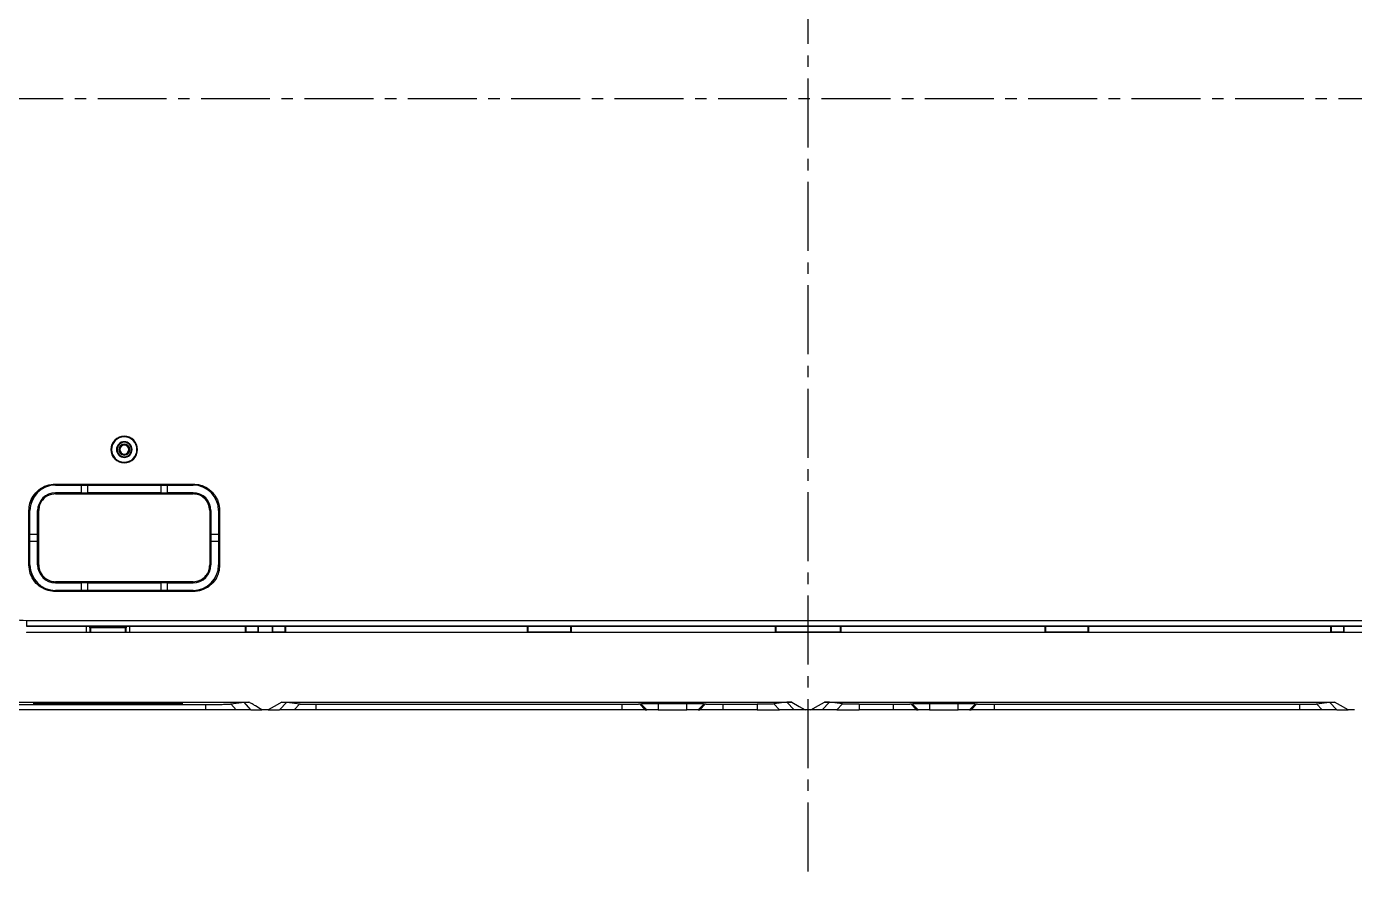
# Model space of a CAD drawing. Header units: millimetres. Extents: x 9226 to 36041, y 16031 to 21779.
# Drawn here: x 11124.6 to 11491.5, y 16870 to 17103.4 of the extents above; entities that cross this region are included whole.
import ezdxf

# ---------------------------------------------------------------- set-up
doc = ezdxf.new("R2010")
doc.units = ezdxf.units.MM
doc.linetypes.add('CENTER2', pattern=[28.575, 19.05, -3.175, 3.175, -3.175])

# ---------------------------------------------------------------- blocks, each defined once
blk = doc.blocks.new('*U167')
at = {"color": 0, "linetype": 'CENTER2', "transparency": 16777216}
blk.add_line((0, -180.66), (0, 224.45), dxfattribs=at)
blk = doc.blocks.new('*U168')
at = {"color": 0, "linetype": 'CENTER2', "transparency": 16777216}
blk.add_line((243.77, 0), (-429.61, 0), dxfattribs=at)

msp = doc.modelspace()

# ---------------------------------------------------------------- linework, layer by layer
at = {"color": 7, "linetype": 'Continuous', "lineweight": -3}
for p, q in [((11151.553, 16990.051), (11151.553, 16990.234)), ((11151.553, 16988.551), (11151.553, 16988.723)), ((11151.553, 16987.801), (11151.553, 16988.076)), ((11151.553, 16985.301), (11151.553, 16985.026)), ((11151.553, 16984.551), (11151.553, 16984.378)), ((11151.553, 16983.051), (11151.553, 16982.867)), ((11132.553, 16977.039), (11170.553, 16977.039)), ((11132.553, 16977.039), (11132.553, 16976.739)), ((11132.553, 16976.739), (11170.553, 16976.739)), ((11132.553, 16976.739), (11132.553, 16976.728)), ((11170.553, 16977.039), (11170.553, 16976.739)), ((11170.553, 16976.728), (11170.553, 16976.739)), ((11132.553, 16976.728), (11139.641, 16976.728)), ((11132.553, 16974.612), (11132.553, 16974.623)), ((11139.641, 16974.623), (11132.553, 16974.623)), ((11132.553, 16974.312), (11132.553, 16974.612)), ((11132.553, 16974.612), (11170.553, 16974.612)), ((11132.553, 16974.312), (11170.553, 16974.312)), ((11139.641, 16976.728), (11141.466, 16976.728)), ((11139.641, 16976.728), (11139.641, 16974.623)), ((11139.641, 16974.623), (11141.466, 16974.623)), ((11141.466, 16976.728), (11161.641, 16976.728)), ((11141.466, 16974.623), (11141.466, 16976.728)), ((11161.641, 16974.623), (11141.466, 16974.623)), ((11161.641, 16976.728), (11163.466, 16976.728)), ((11161.641, 16976.728), (11161.641, 16974.623)), ((11161.641, 16974.623), (11163.466, 16974.623)), ((11163.466, 16976.728), (11170.553, 16976.728)), ((11163.466, 16974.623), (11163.466, 16976.728)), ((11170.553, 16974.623), (11163.466, 16974.623)), ((11170.553, 16974.623), (11170.553, 16974.612)), ((11170.553, 16974.612), (11170.553, 16974.312)), ((11125.19, 16954.676), (11125.19, 16969.676)), ((11125.19, 16969.676), (11125.489, 16969.676)), ((11125.489, 16954.676), (11125.489, 16969.676)), ((11125.501, 16969.676), (11125.489, 16969.676)), ((11125.501, 16963.088), (11125.501, 16969.676)), ((11127.606, 16969.676), (11127.606, 16963.088)), ((11127.606, 16969.676), (11127.617, 16969.676)), ((11127.617, 16969.676), (11127.916, 16969.676)), ((11127.617, 16954.676), (11127.617, 16969.676)), ((11127.916, 16954.676), (11127.916, 16969.676)), ((11175.19, 16969.676), (11175.489, 16969.676)), ((11175.19, 16969.676), (11175.19, 16954.676)), ((11175.489, 16969.676), (11175.489, 16954.676)), ((11175.489, 16969.676), (11175.501, 16969.676)), ((11175.501, 16963.088), (11175.501, 16969.676)), ((11177.617, 16969.676), (11177.606, 16969.676)), ((11177.606, 16969.676), (11177.606, 16963.088)), ((11177.916, 16969.676), (11177.617, 16969.676)), ((11177.617, 16969.676), (11177.617, 16954.676)), ((11177.916, 16969.676), (11177.916, 16954.676)), ((11125.501, 16961.263), (11125.501, 16963.088)), ((11127.606, 16963.088), (11125.501, 16963.088)), ((11127.606, 16961.263), (11127.606, 16963.088)), ((11175.501, 16963.088), (11175.501, 16961.263)), ((11177.606, 16963.088), (11175.501, 16963.088)), ((11177.606, 16963.088), (11177.606, 16961.263)), ((11125.501, 16954.676), (11125.501, 16961.263)), ((11125.501, 16961.263), (11127.606, 16961.263)), ((11127.606, 16961.263), (11127.606, 16954.676)), ((11175.501, 16954.676), (11175.501, 16961.263)), ((11175.501, 16961.263), (11177.606, 16961.263)), ((11177.606, 16961.263), (11177.606, 16954.676)), ((11125.19, 16954.676), (11125.489, 16954.676)), ((11125.489, 16954.676), (11125.501, 16954.676)), ((11127.617, 16954.676), (11127.606, 16954.676)), ((11127.916, 16954.676), (11127.617, 16954.676)), ((11175.489, 16954.676), (11175.19, 16954.676)), ((11175.501, 16954.676), (11175.489, 16954.676)), ((11177.606, 16954.676), (11177.617, 16954.676)), ((11177.617, 16954.676), (11177.916, 16954.676)), ((11170.553, 16950.039), (11132.553, 16950.039)), ((11132.553, 16949.739), (11132.553, 16950.039)), ((11170.553, 16949.739), (11132.553, 16949.739)), ((11132.553, 16949.728), (11132.553, 16949.739)), ((11132.553, 16949.728), (11139.641, 16949.728)), ((11132.553, 16947.623), (11132.553, 16947.612)), ((11139.641, 16947.623), (11132.553, 16947.623)), ((11170.553, 16947.612), (11132.553, 16947.612)), ((11132.553, 16947.312), (11132.553, 16947.612)), ((11141.466, 16949.728), (11139.641, 16949.728)), ((11139.641, 16949.728), (11139.641, 16947.623)), ((11141.466, 16947.623), (11139.641, 16947.623)), ((11141.466, 16949.728), (11161.641, 16949.728)), ((11141.466, 16947.623), (11141.466, 16949.728)), ((11161.641, 16947.623), (11141.466, 16947.623)), ((11163.466, 16949.728), (11161.641, 16949.728)), ((11161.641, 16949.728), (11161.641, 16947.623)), ((11163.466, 16947.623), (11161.641, 16947.623)), ((11163.466, 16949.728), (11170.553, 16949.728)), ((11163.466, 16947.623), (11163.466, 16949.728)), ((11170.553, 16947.623), (11163.466, 16947.623)), ((11170.553, 16950.039), (11170.553, 16949.739)), ((11170.553, 16949.739), (11170.553, 16949.728)), ((11170.553, 16947.612), (11170.553, 16947.623)), ((11170.553, 16947.312), (11170.553, 16947.612)), ((11170.553, 16947.312), (11132.553, 16947.312)), ((11124.551, 16939.341), (11124.551, 16937.842)), ((11124.551, 16939.341), (11556.556, 16939.341)), ((11124.551, 16937.842), (11556.556, 16937.842)), ((11124.551, 16937.842), (11124.551, 16937.767)), ((11124.551, 16937.767), (11142.053, 16937.767)), ((11141.1, 16936.126), (11141.1, 16937.767)), ((11142.06, 16937.774), (11142.053, 16937.767)), ((11142.053, 16937.767), (11142.053, 16936.108)), ((11142.255, 16937.287), (11142.055, 16937.287)), ((11151.852, 16937.287), (11142.255, 16937.287)), ((11142.272, 16937.786), (11151.834, 16937.786)), ((11152.052, 16937.287), (11151.852, 16937.287)), ((11152.053, 16937.767), (11152.047, 16937.774)), ((11152.053, 16937.767), (11529.053, 16937.767)), ((11152.053, 16936.108), (11152.053, 16937.767)), ((11153.006, 16937.767), (11153.006, 16936.126)), ((11185.036, 16936.126), (11185.036, 16937.767)), ((11185.123, 16937.767), (11185.123, 16936.213)), ((11188.483, 16937.767), (11188.483, 16936.213)), ((11188.571, 16937.767), (11188.571, 16936.126)), ((11192.536, 16936.126), (11192.536, 16937.767)), ((11192.623, 16936.213), (11192.623, 16937.767)), ((11195.983, 16936.213), (11195.983, 16937.767)), ((11196.071, 16937.767), (11196.071, 16936.126)), ((11263.036, 16936.126), (11263.036, 16937.767)), ((11263.123, 16937.767), (11263.123, 16936.213)), ((11274.984, 16936.213), (11274.984, 16937.767)), ((11275.071, 16937.767), (11275.071, 16936.126)), ((11331.536, 16936.126), (11331.536, 16937.767)), ((11331.623, 16937.767), (11331.623, 16936.213)), ((11349.483, 16936.213), (11349.483, 16937.767)), ((11349.571, 16937.767), (11349.571, 16936.126)), ((11406.036, 16936.126), (11406.036, 16937.767)), ((11406.123, 16937.767), (11406.123, 16936.213)), ((11417.983, 16936.213), (11417.983, 16937.767)), ((11418.071, 16937.767), (11418.071, 16936.126)), ((11485.036, 16936.126), (11485.036, 16937.767)), ((11485.123, 16937.767), (11485.123, 16936.213)), ((11488.483, 16937.767), (11488.483, 16936.213)), ((11488.571, 16937.767), (11488.571, 16936.126)), ((11124.551, 16936.126), (11124.551, 16935.975)), ((11124.551, 16936.126), (11141.1, 16936.126)), ((11556.556, 16935.975), (11124.551, 16935.975)), ((11141.1, 16936.126), (11141.109, 16936.108)), ((11141.109, 16936.108), (11152.997, 16936.108)), ((11152.997, 16936.108), (11153.006, 16936.126)), ((11153.006, 16936.126), (11185.036, 16936.126)), ((11185.123, 16936.213), (11185.036, 16936.126)), ((11185.123, 16936.213), (11188.483, 16936.213)), ((11188.571, 16936.126), (11188.483, 16936.213)), ((11188.571, 16936.126), (11192.536, 16936.126)), ((11192.536, 16936.126), (11192.623, 16936.213)), ((11192.623, 16936.213), (11195.983, 16936.213)), ((11196.071, 16936.126), (11195.983, 16936.213)), ((11196.071, 16936.126), (11263.036, 16936.126)), ((11263.123, 16936.213), (11263.036, 16936.126)), ((11263.123, 16936.213), (11274.984, 16936.213)), ((11275.071, 16936.126), (11274.984, 16936.213)), ((11275.071, 16936.126), (11331.536, 16936.126)), ((11331.623, 16936.213), (11331.536, 16936.126)), ((11331.623, 16936.213), (11349.483, 16936.213)), ((11349.571, 16936.126), (11349.483, 16936.213)), ((11349.571, 16936.126), (11406.036, 16936.126)), ((11406.123, 16936.213), (11406.036, 16936.126)), ((11406.123, 16936.213), (11417.983, 16936.213)), ((11418.071, 16936.126), (11417.983, 16936.213)), ((11418.071, 16936.126), (11485.036, 16936.126)), ((11485.123, 16936.213), (11485.036, 16936.126)), ((11485.123, 16936.213), (11488.483, 16936.213)), ((11488.571, 16936.126), (11488.483, 16936.213)), ((11488.571, 16936.126), (11492.536, 16936.126)), ((11100.081, 16916.791), (11186.026, 16916.791)), ((11111.966, 16916.118), (11174.141, 16916.118)), ((11174.141, 16914.675), (11111.966, 16914.675)), ((11126.566, 16916.189), (11126.566, 16916.477)), ((11129.053, 16916.542), (11165.053, 16916.542)), ((11165.053, 16916.124), (11129.053, 16916.124)), ((11167.541, 16916.477), (11167.541, 16916.189)), ((11174.141, 16914.675), (11174.141, 16916.118)), ((11181.001, 16916.265), (11184.652, 16916.736)), ((11181.001, 16916.265), (11182.471, 16914.675)), ((11186.558, 16914.675), (11182.471, 16914.675)), ((11186.558, 16914.675), (11184.652, 16916.736)), ((11191.341, 16914.675), (11189.57, 16914.675)), ((11194.446, 16914.675), (11196.454, 16916.736)), ((11198.479, 16914.675), (11194.446, 16914.675)), ((11195.083, 16916.791), (11336.023, 16916.791)), ((11196.454, 16916.736), (11200.037, 16916.274)), ((11198.479, 16914.675), (11200.037, 16916.274)), ((11204.619, 16916.176), (11289.131, 16916.176)), ((11204.619, 16914.675), (11204.619, 16916.176)), ((11289.131, 16914.675), (11204.619, 16914.675)), ((11289.131, 16914.675), (11289.131, 16916.176)), ((11293.927, 16916.28), (11294.327, 16916.335)), ((11293.927, 16916.28), (11295.495, 16914.675)), ((11295.949, 16914.675), (11294.327, 16916.335)), ((11295.495, 16914.675), (11295.949, 16914.675)), ((11299.123, 16916.44), (11306.984, 16916.44)), ((11299.123, 16916.44), (11299.123, 16914.675)), ((11299.123, 16914.675), (11306.984, 16914.675)), ((11306.984, 16914.675), (11306.984, 16916.44)), ((11311.779, 16916.335), (11310.157, 16914.675)), ((11310.157, 16914.675), (11310.611, 16914.675)), ((11310.611, 16914.675), (11312.179, 16916.28)), ((11311.779, 16916.335), (11312.179, 16916.28)), ((11316.975, 16916.176), (11326.487, 16916.176)), ((11316.975, 16916.176), (11316.975, 16914.675)), ((11326.487, 16914.675), (11316.975, 16914.675)), ((11326.487, 16916.176), (11326.487, 16914.675)), ((11334.652, 16916.736), (11331.069, 16916.274)), ((11331.069, 16916.274), (11332.627, 16914.675)), ((11336.66, 16914.675), (11332.627, 16914.675)), ((11334.652, 16916.736), (11336.66, 16914.675)), ((11341.341, 16914.675), (11339.765, 16914.675)), ((11346.454, 16916.736), (11344.446, 16914.675)), ((11348.479, 16914.675), (11344.446, 16914.675)), ((11345.083, 16916.791), (11486.023, 16916.791)), ((11350.037, 16916.274), (11346.454, 16916.736)), ((11350.037, 16916.274), (11348.479, 16914.675)), ((11354.619, 16916.176), (11364.131, 16916.176)), ((11354.619, 16916.176), (11354.619, 16914.675)), ((11364.131, 16914.675), (11354.619, 16914.675)), ((11364.131, 16914.675), (11364.131, 16916.176)), ((11368.927, 16916.28), (11369.327, 16916.335)), ((11368.927, 16916.28), (11370.495, 16914.675)), ((11370.949, 16914.675), (11369.327, 16916.335)), ((11370.495, 16914.675), (11370.949, 16914.675)), ((11374.123, 16916.44), (11381.984, 16916.44)), ((11374.123, 16916.44), (11374.123, 16914.675)), ((11374.123, 16914.675), (11381.984, 16914.675)), ((11381.984, 16914.675), (11381.984, 16916.44)), ((11386.779, 16916.335), (11385.157, 16914.675)), ((11385.157, 16914.675), (11385.611, 16914.675)), ((11385.611, 16914.675), (11387.179, 16916.28)), ((11386.779, 16916.335), (11387.179, 16916.28)), ((11391.975, 16916.176), (11476.487, 16916.176)), ((11391.975, 16916.176), (11391.975, 16914.675)), ((11476.487, 16914.675), (11391.975, 16914.675)), ((11476.487, 16914.675), (11476.487, 16916.176)), ((11481.069, 16916.274), (11484.652, 16916.736)), ((11482.627, 16914.675), (11481.069, 16916.274)), ((11486.66, 16914.675), (11482.627, 16914.675)), ((11486.66, 16914.675), (11484.652, 16916.736)), ((11491.536, 16914.675), (11489.765, 16914.675))]:
    msp.add_line(p, q, dxfattribs=at)
at = {"color": 8, "linetype": 'Continuous', "lineweight": -3}
for p, q in [((11142.055, 16937.287), (11142.055, 16936.108)), ((11142.255, 16937.287), (11142.255, 16936.108)), ((11151.852, 16936.108), (11151.852, 16937.287)), ((11152.052, 16936.108), (11152.052, 16937.287)), ((11129.053, 16916.542), (11129.053, 16916.124)), ((11165.053, 16916.124), (11165.053, 16916.542))]:
    msp.add_line(p, q, dxfattribs=at)
at = {"color": 8, "linetype": 'Continuous', "lineweight": -3, "flags": 128}
for points in [[(11126.893, 16916.507), (11126.78, 16916.398), (11126.566, 16916.189)], [(11167.541, 16916.189), (11167.268, 16916.455), (11167.213, 16916.507)]]:
    msp.add_lwpolyline(points, dxfattribs=at)
at = {"color": 7, "linetype": 'Continuous', "lineweight": -3, "flags": 128}
for points in [[(11195.083, 16916.791), (11192.987, 16915.606), (11191.341, 16914.675)], [(11336.023, 16916.791), (11338.119, 16915.606), (11339.765, 16914.675)], [(11341.341, 16914.675), (11343.436, 16915.86), (11345.083, 16916.791)], [(11489.765, 16914.675), (11487.67, 16915.86), (11486.023, 16916.791)]]:
    msp.add_lwpolyline(points, dxfattribs=at)
at = {"color": 7, "linetype": 'Continuous', "lineweight": -3}
for centre, radius, start, end in [((11151.553, 16986.551), 3.683, 90, 270), ((11151.553, 16986.551), 3.5, 90, 270), ((11151.553, 16986.551), 2.173, 90, 270), ((11151.553, 16986.551), 2, 90, 270), ((11151.553, 16986.551), 1.525, 90, 270), ((11151.553, 16986.551), 1.25, 90, 180), ((11151.553, 16986.551), 3.683, 270, 90), ((11151.553, 16986.551), 3.5, 270, 90), ((11151.553, 16986.551), 2.173, 270, 90), ((11151.553, 16986.551), 2, 270, 90), ((11151.553, 16986.551), 1.525, 270, 90), ((11151.553, 16986.551), 1.25, 0, 90), ((11151.553, 16986.551), 1.25, 180, 270), ((11151.553, 16986.551), 1.25, 270, 0), ((11132.553, 16969.676), 7.064, 90, 180), ((11170.553, 16969.676), 7.064, 0, 90), ((11132.553, 16969.676), 7.052, 90, 180), ((11132.553, 16969.676), 4.948, 90, 180), ((11132.553, 16969.676), 4.936, 90, 180), ((11170.553, 16969.676), 7.052, 0, 90), ((11170.553, 16969.676), 4.948, 0, 90), ((11170.553, 16969.676), 4.936, 0, 90), ((11132.553, 16954.676), 7.064, 180, 270), ((11132.553, 16954.676), 7.052, 180, 270), ((11132.553, 16954.676), 4.948, 180, 270), ((11132.553, 16954.676), 4.936, 180, 270), ((11170.553, 16954.676), 4.936, 270, 0), ((11170.553, 16954.676), 7.064, 270, 0), ((11170.553, 16954.676), 4.948, 270, 0), ((11170.553, 16954.676), 7.052, 270, 0)]:
    msp.add_arc(centre, radius, start, end, dxfattribs=at)
for points, knots in [([(11125.19, 16969.676), (11125.245, 16970.359), (11125.36, 16971.773), (11126.306, 16973.773), (11127.887, 16975.541), (11130.06, 16976.798), (11131.743, 16976.961), (11132.553, 16977.039)], [0, 0, 0, 0, 0.1775625, 0.3671391, 0.5633609, 0.7897515, 1, 1, 1, 1]), ([(11170.553, 16977.039), (11171.237, 16976.983), (11172.65, 16976.868), (11174.651, 16975.923), (11176.418, 16974.341), (11177.676, 16972.169), (11177.838, 16970.486), (11177.916, 16969.676)], [0, 0, 0, 0, 0.1775625, 0.3671389, 0.5633611, 0.7897516, 1, 1, 1, 1]), ([(11132.553, 16974.312), (11131.895, 16974.23), (11130.528, 16974.06), (11128.976, 16972.807), (11128.069, 16971.25), (11127.966, 16970.188), (11127.916, 16969.676)], [0, 0, 0, 0, 0.27065256, 0.56222258, 0.78858057, 1, 1, 1, 1]), ([(11175.19, 16969.676), (11175.108, 16970.334), (11174.938, 16971.7), (11173.685, 16973.253), (11172.127, 16974.159), (11171.066, 16974.262), (11170.553, 16974.312)], [0, 0, 0, 0, 0.2706536, 0.5622227, 0.7885806, 1, 1, 1, 1]), ([(11132.553, 16947.312), (11131.869, 16947.368), (11130.456, 16947.483), (11128.455, 16948.428), (11126.688, 16950.01), (11125.43, 16952.182), (11125.268, 16953.865), (11125.19, 16954.676)], [0, 0, 0, 0, 0.1775614, 0.3671392, 0.5633606, 0.7897514, 1, 1, 1, 1]), ([(11127.916, 16954.676), (11127.998, 16954.017), (11128.169, 16952.651), (11129.421, 16951.098), (11130.979, 16950.192), (11132.04, 16950.089), (11132.553, 16950.039)], [0, 0, 0, 0, 0.2706544, 0.562225, 0.7885802, 1, 1, 1, 1]), ([(11177.916, 16954.676), (11177.861, 16953.992), (11177.746, 16952.578), (11176.8, 16950.578), (11175.219, 16948.811), (11173.047, 16947.553), (11171.364, 16947.39), (11170.553, 16947.312)], [0, 0, 0, 0, 0.1775625, 0.3671389, 0.5633611, 0.7897516, 1, 1, 1, 1]), ([(11170.553, 16950.039), (11171.211, 16950.121), (11172.578, 16950.291), (11174.131, 16951.544), (11175.037, 16953.101), (11175.14, 16954.163), (11175.19, 16954.676)], [0, 0, 0, 0, 0.2706526, 0.5622235, 0.7885803, 1, 1, 1, 1]), ([(11109.111, 16945.736), (11110.306, 16944.683), (11112.715, 16942.559), (11116.797, 16940.63), (11120.793, 16939.526), (11123.305, 16939.402), (11124.551, 16939.341)], [0, 0, 0, 0, 0.2778344, 0.5604596, 0.7821006, 1, 1, 1, 1]), ([(11142.055, 16937.287), (11142.055, 16937.388), (11142.055, 16937.57), (11142.058, 16937.712), (11142.06, 16937.774)], [0, 0, 0, 0, 0.5594572, 1, 1, 1, 1]), ([(11142.06, 16937.774), (11142.065, 16937.775), (11142.075, 16937.777), (11142.146, 16937.782), (11142.223, 16937.785), (11142.272, 16937.786)], [0, 0, 0, 0, 0.2295981, 0.4998147, 1, 1, 1, 1]), ([(11142.255, 16937.287), (11142.256, 16937.351), (11142.259, 16937.48), (11142.263, 16937.643), (11142.268, 16937.76), (11142.271, 16937.778), (11142.272, 16937.786)], [0, 0, 0, 0, 0.2499897, 0.5, 0.749999, 1, 1, 1, 1]), ([(11151.834, 16937.786), (11151.883, 16937.785), (11151.959, 16937.782), (11152.032, 16937.777), (11152.042, 16937.775), (11152.047, 16937.774)], [0, 0, 0, 0, 0.5001338, 0.7682739, 1, 1, 1, 1]), ([(11151.834, 16937.786), (11151.835, 16937.778), (11151.838, 16937.76), (11151.843, 16937.643), (11151.847, 16937.48), (11151.85, 16937.351), (11151.852, 16937.287)], [0, 0, 0, 0, 0.25000058, 0.49999998, 0.75000983, 1, 1, 1, 1]), ([(11152.047, 16937.774), (11152.048, 16937.693), (11152.051, 16937.548), (11152.052, 16937.366), (11152.052, 16937.287)], [0, 0, 0, 0, 0.5595027, 1, 1, 1, 1]), ([(11126.566, 16916.477), (11126.567, 16916.478), (11126.569, 16916.481), (11126.585, 16916.485), (11126.612, 16916.49), (11126.65, 16916.494), (11126.698, 16916.498), (11126.795, 16916.505), (11126.973, 16916.513), (11127.283, 16916.523), (11127.661, 16916.531), (11128.023, 16916.536), (11128.332, 16916.539), (11128.569, 16916.541), (11128.81, 16916.542), (11128.972, 16916.542), (11129.053, 16916.542)], [0, 0, 0, 0, 0.0414231, 0.0827222, 0.124081, 0.1656826, 0.2077068, 0.2503282, 0.3760409, 0.5000513, 0.6237451, 0.7495024, 0.8130221, 0.8755364, 0.9376552, 1, 1, 1, 1]), ([(11129.053, 16916.124), (11128.999, 16916.124), (11128.892, 16916.124), (11128.731, 16916.124), (11128.572, 16916.125), (11128.413, 16916.126), (11128.256, 16916.127), (11128, 16916.13), (11127.661, 16916.134), (11127.283, 16916.143), (11126.973, 16916.152), (11126.782, 16916.162), (11126.67, 16916.17), (11126.61, 16916.176), (11126.573, 16916.183), (11126.568, 16916.187), (11126.566, 16916.189)], [0, 0, 0, 0, 0.041409, 0.0826942, 0.1240396, 0.1656284, 0.2076407, 0.2502512, 0.3759397, 0.4999417, 0.6236438, 0.7494252, 0.8129616, 0.8754948, 0.9376339, 1, 1, 1, 1]), ([(11165.053, 16916.542), (11165.107, 16916.542), (11165.215, 16916.542), (11165.375, 16916.542), (11165.535, 16916.541), (11165.693, 16916.54), (11165.85, 16916.539), (11166.106, 16916.536), (11166.445, 16916.531), (11166.823, 16916.523), (11167.133, 16916.513), (11167.324, 16916.504), (11167.436, 16916.496), (11167.496, 16916.49), (11167.534, 16916.483), (11167.538, 16916.479), (11167.541, 16916.477)], [0, 0, 0, 0, 0.04140896, 0.08269416, 0.12403958, 0.16562844, 0.20764075, 0.25025115, 0.37593971, 0.49994171, 0.62364381, 0.7494252, 0.81296162, 0.87549476, 0.93763393, 1, 1, 1, 1]), ([(11167.541, 16916.189), (11167.54, 16916.188), (11167.537, 16916.185), (11167.521, 16916.18), (11167.494, 16916.176), (11167.457, 16916.172), (11167.408, 16916.168), (11167.312, 16916.161), (11167.133, 16916.152), (11166.824, 16916.143), (11166.446, 16916.134), (11166.083, 16916.129), (11165.775, 16916.127), (11165.537, 16916.125), (11165.296, 16916.124), (11165.134, 16916.124), (11165.053, 16916.124)], [0, 0, 0, 0, 0.04142313, 0.08272219, 0.12408101, 0.16568261, 0.20770684, 0.2503282, 0.37604092, 0.50005135, 0.62374512, 0.7495024, 0.81302207, 0.87553638, 0.9376552, 1, 1, 1, 1]), ([(11174.141, 16916.118), (11174.221, 16916.118), (11174.38, 16916.118), (11174.619, 16916.118), (11174.858, 16916.119), (11175.097, 16916.12), (11175.452, 16916.121), (11175.922, 16916.124), (11176.495, 16916.128), (11177.051, 16916.134), (11177.764, 16916.144), (11178.592, 16916.159), (11179.457, 16916.181), (11180.022, 16916.201), (11180.373, 16916.217), (11180.577, 16916.229), (11180.751, 16916.24), (11180.896, 16916.252), (11180.966, 16916.261), (11181.001, 16916.265)], [0, 0, 0, 0, 0.0249706, 0.0499329, 0.0749164, 0.0999505, 0.1250647, 0.187608, 0.2500983, 0.3125159, 0.3751299, 0.5000507, 0.6247864, 0.7498974, 0.8000394, 0.8498841, 0.8996679, 0.9496283, 1, 1, 1, 1]), ([(11182.471, 16914.675), (11182.449, 16914.675), (11182.404, 16914.675), (11182.325, 16914.675), (11182.238, 16914.675), (11182.142, 16914.675), (11182.037, 16914.675), (11181.922, 16914.675), (11181.799, 16914.675), (11181.667, 16914.675), (11181.526, 16914.675), (11181.179, 16914.675), (11180.543, 16914.675), (11179.493, 16914.675), (11178.294, 16914.675), (11177.238, 16914.675), (11176.414, 16914.675), (11175.855, 16914.675), (11175.289, 16914.675), (11174.717, 16914.675), (11174.333, 16914.675), (11174.141, 16914.675)], [0, 0, 0, 0, 0.0251928, 0.0502698, 0.0752591, 0.100189, 0.125088, 0.1499846, 0.1749075, 0.1998853, 0.2249462, 0.2501183, 0.3749942, 0.4999365, 0.6248496, 0.7498443, 0.8001095, 0.8500289, 0.8998308, 0.949745, 1, 1, 1, 1]), ([(11184.652, 16916.736), (11184.665, 16916.737), (11184.691, 16916.74), (11184.742, 16916.745), (11184.802, 16916.749), (11184.872, 16916.754), (11184.951, 16916.758), (11185.039, 16916.762), (11185.161, 16916.768), (11185.323, 16916.773), (11185.534, 16916.78), (11185.768, 16916.786), (11185.939, 16916.789), (11186.026, 16916.791)], [0, 0, 0, 0, 0.0706832, 0.141114, 0.2115061, 0.2820735, 0.3530288, 0.4245808, 0.4969335, 0.6223039, 0.7472522, 0.8728116, 1, 1, 1, 1]), ([(11189.57, 16914.675), (11188.98, 16915.028), (11188.389, 16915.381), (11187.503, 16915.909), (11187.207, 16916.086), (11186.764, 16916.35), (11186.616, 16916.438), (11186.321, 16916.615), (11186.174, 16916.703), (11186.026, 16916.791)], [0, 0, 0, 0, 0.5, 0.5, 0.75, 0.75, 0.875, 0.875, 1, 1, 1, 1]), ([(11186.558, 16914.675), (11186.568, 16914.676), (11186.587, 16914.676), (11186.626, 16914.676), (11186.671, 16914.676), (11186.721, 16914.676), (11186.774, 16914.676), (11186.829, 16914.676), (11186.884, 16914.676), (11186.94, 16914.676), (11186.99, 16914.676), (11187.04, 16914.675), (11187.095, 16914.675), (11187.184, 16914.676), (11187.332, 16914.676), (11187.551, 16914.676), (11187.832, 16914.676), (11188.273, 16914.675), (11188.859, 16914.675), (11189.333, 16914.675), (11189.57, 16914.675)], [0, 0, 0, 0, 0.0293236, 0.0577085, 0.0849982, 0.1110696, 0.1358331, 0.1592249, 0.1810552, 0.2011548, 0.220223, 0.2332511, 0.2505231, 0.2721906, 0.31618, 0.3850949, 0.470009, 0.5702741, 0.7851296, 1, 1, 1, 1]), ([(11191.341, 16914.675), (11191.667, 16914.676), (11192.284, 16914.676), (11193.067, 16914.678), (11193.684, 16914.68), (11194.056, 16914.677), (11194.227, 16914.674), (11194.292, 16914.684), (11194.346, 16914.685), (11194.378, 16914.677), (11194.416, 16914.675), (11194.434, 16914.675), (11194.446, 16914.675)], [0, 0, 0, 0, 0.289629, 0.546849, 0.6914899, 0.839411, 0.8686776, 0.8977948, 0.9162387, 0.9485969, 0.9657607, 1, 1, 1, 1]), ([(11195.083, 16916.791), (11195.132, 16916.79), (11195.23, 16916.788), (11195.368, 16916.785), (11195.501, 16916.782), (11195.627, 16916.778), (11195.747, 16916.775), (11195.86, 16916.771), (11195.992, 16916.766), (11196.134, 16916.76), (11196.272, 16916.752), (11196.382, 16916.744), (11196.43, 16916.739), (11196.454, 16916.736)], [0, 0, 0, 0, 0.0707591, 0.1413361, 0.2119424, 0.2827893, 0.3540861, 0.4260378, 0.4988442, 0.6260874, 0.751275, 0.8755299, 1, 1, 1, 1]), ([(11204.619, 16914.675), (11204.54, 16914.675), (11204.383, 16914.675), (11204.147, 16914.675), (11203.913, 16914.675), (11203.681, 16914.675), (11203.45, 16914.675), (11203.22, 16914.675), (11202.992, 16914.675), (11202.765, 16914.675), (11202.28, 16914.675), (11201.56, 16914.675), (11200.677, 16914.675), (11199.903, 16914.675), (11199.392, 16914.675), (11199.07, 16914.675), (11198.882, 16914.675), (11198.72, 16914.675), (11198.582, 16914.675), (11198.514, 16914.675), (11198.479, 16914.675)], [0, 0, 0, 0, 0.0279561, 0.0557813, 0.0835141, 0.1111935, 0.1388588, 0.1665491, 0.1943037, 0.2221614, 0.2501607, 0.375032, 0.5000082, 0.6248422, 0.7498408, 0.8000855, 0.849995, 0.8997977, 0.9497234, 1, 1, 1, 1]), ([(11200.037, 16916.274), (11200.051, 16916.272), (11200.079, 16916.268), (11200.132, 16916.263), (11200.192, 16916.258), (11200.261, 16916.254), (11200.338, 16916.249), (11200.422, 16916.244), (11200.515, 16916.239), (11200.716, 16916.23), (11201.07, 16916.217), (11201.646, 16916.203), (11202.308, 16916.191), (11202.919, 16916.184), (11203.429, 16916.179), (11203.821, 16916.177), (11204.218, 16916.176), (11204.485, 16916.176), (11204.619, 16916.176)], [0, 0, 0, 0, 0.0313692, 0.0626035, 0.0937606, 0.1248988, 0.1560763, 0.1873514, 0.2187814, 0.2504233, 0.3754904, 0.5002025, 0.6246838, 0.7497704, 0.8126763, 0.87504, 0.9373258, 1, 1, 1, 1]), ([(11289.131, 16916.176), (11289.202, 16916.176), (11289.344, 16916.176), (11289.556, 16916.176), (11289.766, 16916.177), (11289.975, 16916.177), (11290.183, 16916.178), (11290.389, 16916.18), (11290.594, 16916.181), (11290.996, 16916.185), (11291.576, 16916.192), (11292.27, 16916.204), (11292.87, 16916.22), (11293.275, 16916.235), (11293.54, 16916.248), (11293.705, 16916.259), (11293.838, 16916.269), (11293.897, 16916.276), (11293.927, 16916.28)], [0, 0, 0, 0, 0.031472, 0.0627972, 0.0940342, 0.1252421, 0.15648, 0.1878071, 0.2192818, 0.2509618, 0.3760706, 0.5001362, 0.6239472, 0.7490886, 0.8120465, 0.8745437, 0.9370411, 1, 1, 1, 1]), ([(11295.495, 16914.675), (11295.477, 16914.675), (11295.44, 16914.675), (11295.375, 16914.675), (11295.301, 16914.675), (11295.218, 16914.675), (11295.127, 16914.675), (11295.028, 16914.675), (11294.919, 16914.675), (11294.803, 16914.675), (11294.533, 16914.675), (11294.048, 16914.675), (11293.249, 16914.675), (11292.331, 16914.675), (11291.52, 16914.675), (11290.886, 16914.675), (11290.455, 16914.675), (11290.019, 16914.675), (11289.577, 16914.675), (11289.28, 16914.675), (11289.131, 16914.675)], [0, 0, 0, 0, 0.0280757, 0.0560016, 0.0838161, 0.1115579, 0.1392662, 0.1669801, 0.194739, 0.2225819, 0.2505474, 0.3753906, 0.4999626, 0.6244255, 0.7494284, 0.7996663, 0.8496103, 0.8994924, 0.9495455, 1, 1, 1, 1]), ([(11294.327, 16916.335), (11294.341, 16916.337), (11294.369, 16916.341), (11294.422, 16916.346), (11294.483, 16916.352), (11294.553, 16916.357), (11294.631, 16916.362), (11294.717, 16916.367), (11294.812, 16916.372), (11295.017, 16916.382), (11295.383, 16916.395), (11295.984, 16916.411), (11296.679, 16916.424), (11297.323, 16916.431), (11297.862, 16916.436), (11298.277, 16916.438), (11298.697, 16916.44), (11298.98, 16916.44), (11299.123, 16916.44)], [0, 0, 0, 0, 0.0315914, 0.0629975, 0.0942748, 0.1254805, 0.1566719, 0.1879066, 0.2192421, 0.2507351, 0.3756303, 0.4999462, 0.624169, 0.749276, 0.8121212, 0.8745427, 0.937012, 1, 1, 1, 1]), ([(11299.123, 16914.675), (11299.061, 16914.675), (11298.939, 16914.675), (11298.756, 16914.675), (11298.575, 16914.675), (11298.394, 16914.675), (11298.214, 16914.675), (11297.919, 16914.675), (11297.523, 16914.675), (11297.066, 16914.675), (11296.671, 16914.675), (11296.382, 16914.675), (11296.178, 16914.675), (11296.039, 16914.675), (11295.979, 16914.675), (11295.949, 16914.675)], [0, 0, 0, 0, 0.0415221, 0.0829664, 0.1244673, 0.1661586, 0.2081722, 0.2506371, 0.3765588, 0.5000032, 0.6230759, 0.7493082, 0.8335513, 0.9167701, 1, 1, 1, 1]), ([(11306.984, 16916.44), (11307.055, 16916.44), (11307.197, 16916.44), (11307.409, 16916.439), (11307.619, 16916.439), (11307.828, 16916.438), (11308.035, 16916.437), (11308.241, 16916.436), (11308.445, 16916.434), (11308.847, 16916.43), (11309.426, 16916.424), (11310.121, 16916.411), (11310.722, 16916.395), (11311.128, 16916.38), (11311.393, 16916.367), (11311.557, 16916.357), (11311.69, 16916.346), (11311.75, 16916.339), (11311.779, 16916.335)], [0, 0, 0, 0, 0.03152394, 0.06287853, 0.0941218, 0.12531242, 0.15650935, 0.18777152, 0.21915749, 0.25072512, 0.37564338, 0.49992778, 0.62398984, 0.74910978, 0.81195188, 0.87440669, 0.93693601, 1, 1, 1, 1]), ([(11310.157, 16914.675), (11310.143, 16914.675), (11310.115, 16914.675), (11310.061, 16914.675), (11309.998, 16914.675), (11309.925, 16914.675), (11309.841, 16914.675), (11309.688, 16914.675), (11309.436, 16914.675), (11309.041, 16914.675), (11308.584, 16914.675), (11308.132, 16914.675), (11307.716, 16914.675), (11307.352, 16914.675), (11307.106, 16914.675), (11306.984, 16914.675)], [0, 0, 0, 0, 0.0415579, 0.0830308, 0.1245488, 0.1662415, 0.208237, 0.2506606, 0.3766107, 0.4999741, 0.6230829, 0.7492469, 0.8335803, 0.9168085, 1, 1, 1, 1]), ([(11316.975, 16914.675), (11316.892, 16914.675), (11316.727, 16914.675), (11316.48, 16914.675), (11316.235, 16914.675), (11315.991, 16914.675), (11315.749, 16914.675), (11315.509, 16914.675), (11315.27, 16914.675), (11315.033, 16914.675), (11314.527, 16914.675), (11313.776, 16914.675), (11312.859, 16914.675), (11312.059, 16914.675), (11311.535, 16914.675), (11311.207, 16914.675), (11311.015, 16914.675), (11310.851, 16914.675), (11310.713, 16914.675), (11310.645, 16914.675), (11310.611, 16914.675)], [0, 0, 0, 0, 0.0280508, 0.0559573, 0.0837585, 0.1114939, 0.1392033, 0.1669266, 0.1947035, 0.2225737, 0.2505763, 0.375454, 0.5000379, 0.6244328, 0.7493997, 0.7996059, 0.8495402, 0.8994315, 0.9495092, 1, 1, 1, 1]), ([(11312.179, 16916.28), (11312.193, 16916.278), (11312.221, 16916.274), (11312.274, 16916.269), (11312.336, 16916.264), (11312.405, 16916.259), (11312.483, 16916.253), (11312.57, 16916.248), (11312.666, 16916.243), (11312.872, 16916.234), (11313.237, 16916.22), (11313.837, 16916.204), (11314.532, 16916.192), (11315.175, 16916.184), (11315.715, 16916.18), (11316.13, 16916.177), (11316.55, 16916.176), (11316.833, 16916.176), (11316.975, 16916.176)], [0, 0, 0, 0, 0.0315381, 0.0629144, 0.0941856, 0.1254092, 0.1566431, 0.1879449, 0.2193719, 0.2509807, 0.3760659, 0.5001656, 0.6241283, 0.7492609, 0.8122202, 0.8746823, 0.9371184, 1, 1, 1, 1]), ([(11331.069, 16916.274), (11330.857, 16916.246), (11330.273, 16916.221), (11328.62, 16916.185), (11327.557, 16916.176), (11326.487, 16916.176)], [0, 0, 0, 0, 0.5, 0.5, 1, 1, 1, 1]), ([(11326.487, 16914.675), (11326.566, 16914.675), (11326.726, 16914.675), (11326.966, 16914.675), (11327.209, 16914.675), (11327.455, 16914.675), (11327.703, 16914.675), (11327.953, 16914.675), (11328.204, 16914.675), (11328.456, 16914.675), (11328.709, 16914.674), (11328.961, 16914.674), (11329.212, 16914.674), (11329.461, 16914.674), (11329.708, 16914.674), (11329.952, 16914.674), (11330.192, 16914.674), (11330.427, 16914.674), (11330.656, 16914.674), (11330.879, 16914.674), (11331.094, 16914.674), (11331.3, 16914.674), (11331.498, 16914.674), (11331.685, 16914.675), (11331.861, 16914.675), (11332.025, 16914.675), (11332.177, 16914.675), (11332.314, 16914.675), (11332.436, 16914.675), (11332.543, 16914.675), (11332.599, 16914.675), (11332.627, 16914.675)], [0, 0, 0, 0, 0.0279656, 0.0563687, 0.0852146, 0.114508, 0.1442524, 0.174451, 0.205106, 0.2362193, 0.2677926, 0.2998273, 0.332325, 0.3652883, 0.3987203, 0.4326263, 0.4670134, 0.5018914, 0.5372457, 0.5730708, 0.6093764, 0.6461698, 0.6834563, 0.7212402, 0.7595245, 0.7983123, 0.837607, 0.8774136, 0.9177395, 0.9585961, 1, 1, 1, 1]), ([(11339.765, 16914.675), (11339.59, 16914.675), (11339.227, 16914.675), (11338.662, 16914.675), (11338.236, 16914.675), (11337.886, 16914.675), (11337.66, 16914.675), (11337.413, 16914.675), (11337.215, 16914.675), (11337.049, 16914.675), (11336.909, 16914.675), (11336.797, 16914.675), (11336.71, 16914.675), (11336.677, 16914.675), (11336.66, 16914.675)], [0, 0, 0, 0, 0.1552995, 0.3221969, 0.5006921, 0.5364625, 0.627566, 0.6974301, 0.7536052, 0.8084322, 0.8596767, 0.9080813, 0.9545248, 1, 1, 1, 1]), ([(11344.446, 16914.675), (11344.437, 16914.675), (11344.419, 16914.675), (11344.382, 16914.675), (11344.336, 16914.675), (11344.282, 16914.675), (11344.219, 16914.675), (11344.148, 16914.675), (11344.069, 16914.675), (11343.981, 16914.675), (11343.865, 16914.675), (11343.714, 16914.675), (11343.519, 16914.675), (11343.292, 16914.675), (11342.999, 16914.675), (11342.594, 16914.675), (11342.028, 16914.675), (11341.59, 16914.675), (11341.341, 16914.675)], [0, 0, 0, 0, 0.0265681, 0.0529752, 0.0794051, 0.1060411, 0.1330622, 0.1606401, 0.1889363, 0.2181001, 0.2482684, 0.2973593, 0.3554695, 0.4226191, 0.4988212, 0.6121543, 0.7792126, 1, 1, 1, 1]), ([(11348.479, 16914.675), (11348.499, 16914.675), (11348.539, 16914.675), (11348.611, 16914.675), (11348.692, 16914.675), (11348.781, 16914.675), (11348.878, 16914.675), (11348.982, 16914.675), (11349.094, 16914.675), (11349.213, 16914.675), (11349.338, 16914.675), (11349.469, 16914.674), (11349.605, 16914.674), (11349.747, 16914.674), (11349.894, 16914.674), (11350.046, 16914.674), (11350.201, 16914.674), (11350.361, 16914.674), (11350.525, 16914.674), (11350.692, 16914.674), (11350.862, 16914.674), (11351.035, 16914.674), (11351.21, 16914.674), (11351.387, 16914.674), (11351.566, 16914.674), (11351.746, 16914.674), (11351.927, 16914.674), (11352.109, 16914.674), (11352.291, 16914.674), (11352.474, 16914.674), (11352.657, 16914.675), (11352.84, 16914.675), (11353.022, 16914.675), (11353.204, 16914.675), (11353.385, 16914.675), (11353.565, 16914.675), (11353.745, 16914.675), (11353.922, 16914.675), (11354.099, 16914.675), (11354.274, 16914.675), (11354.447, 16914.675), (11354.562, 16914.675), (11354.619, 16914.675)], [0, 0, 0, 0, 0.0300739, 0.0598572, 0.0893571, 0.1185794, 0.1475282, 0.1762067, 0.2046172, 0.2327614, 0.2606407, 0.2882561, 0.3156088, 0.3427, 0.3695313, 0.3961043, 0.4224214, 0.4484855, 0.4742998, 0.4998684, 0.5251866, 0.5502452, 0.5750485, 0.5995999, 0.6239021, 0.6479571, 0.6717665, 0.6953314, 0.7186527, 0.7417311, 0.7645672, 0.7871616, 0.8095148, 0.8316275, 0.8535005, 0.8751347, 0.8965312, 0.9176912, 0.9386163, 0.9593081, 0.9797686, 1, 1, 1, 1]), ([(11354.619, 16916.176), (11353.549, 16916.176), (11352.487, 16916.185), (11350.833, 16916.221), (11350.25, 16916.246), (11350.037, 16916.274)], [0, 0, 0, 0, 0.5, 0.5, 1, 1, 1, 1]), ([(11364.131, 16916.176), (11364.202, 16916.176), (11364.344, 16916.176), (11364.556, 16916.176), (11364.766, 16916.177), (11364.975, 16916.177), (11365.183, 16916.178), (11365.389, 16916.18), (11365.594, 16916.181), (11365.996, 16916.185), (11366.576, 16916.192), (11367.27, 16916.204), (11367.87, 16916.22), (11368.275, 16916.235), (11368.54, 16916.248), (11368.705, 16916.259), (11368.838, 16916.269), (11368.897, 16916.276), (11368.927, 16916.28)], [0, 0, 0, 0, 0.031472, 0.0627972, 0.0940342, 0.1252421, 0.15648, 0.1878071, 0.2192818, 0.2509618, 0.3760706, 0.5001362, 0.6239472, 0.7490886, 0.8120465, 0.8745437, 0.9370411, 1, 1, 1, 1]), ([(11370.495, 16914.675), (11370.477, 16914.675), (11370.44, 16914.675), (11370.375, 16914.675), (11370.301, 16914.675), (11370.218, 16914.675), (11370.127, 16914.675), (11370.028, 16914.675), (11369.919, 16914.675), (11369.803, 16914.675), (11369.533, 16914.675), (11369.048, 16914.675), (11368.249, 16914.675), (11367.331, 16914.675), (11366.52, 16914.675), (11365.886, 16914.675), (11365.455, 16914.675), (11365.019, 16914.675), (11364.577, 16914.675), (11364.28, 16914.675), (11364.131, 16914.675)], [0, 0, 0, 0, 0.0280757, 0.0560016, 0.0838161, 0.1115579, 0.1392662, 0.1669801, 0.194739, 0.2225819, 0.2505474, 0.3753906, 0.4999626, 0.6244255, 0.7494284, 0.7996663, 0.8496103, 0.8994924, 0.9495455, 1, 1, 1, 1]), ([(11369.327, 16916.335), (11369.341, 16916.337), (11369.369, 16916.341), (11369.422, 16916.346), (11369.483, 16916.352), (11369.553, 16916.357), (11369.631, 16916.362), (11369.717, 16916.367), (11369.812, 16916.372), (11370.017, 16916.382), (11370.383, 16916.395), (11370.984, 16916.411), (11371.679, 16916.424), (11372.323, 16916.431), (11372.862, 16916.436), (11373.277, 16916.438), (11373.697, 16916.44), (11373.98, 16916.44), (11374.123, 16916.44)], [0, 0, 0, 0, 0.0315914, 0.0629975, 0.0942748, 0.1254805, 0.1566719, 0.1879066, 0.2192421, 0.2507351, 0.3756303, 0.4999462, 0.624169, 0.749276, 0.8121212, 0.8745427, 0.937012, 1, 1, 1, 1]), ([(11374.123, 16914.675), (11374.061, 16914.675), (11373.939, 16914.675), (11373.756, 16914.675), (11373.575, 16914.675), (11373.394, 16914.675), (11373.214, 16914.675), (11372.919, 16914.675), (11372.523, 16914.675), (11372.066, 16914.675), (11371.671, 16914.675), (11371.382, 16914.675), (11371.178, 16914.675), (11371.039, 16914.675), (11370.979, 16914.675), (11370.949, 16914.675)], [0, 0, 0, 0, 0.0415221, 0.0829664, 0.1244673, 0.1661586, 0.2081722, 0.2506371, 0.3765588, 0.5000032, 0.6230759, 0.7493082, 0.8335513, 0.9167701, 1, 1, 1, 1]), ([(11381.984, 16916.44), (11382.055, 16916.44), (11382.197, 16916.44), (11382.409, 16916.439), (11382.619, 16916.439), (11382.828, 16916.438), (11383.035, 16916.437), (11383.241, 16916.436), (11383.445, 16916.434), (11383.847, 16916.43), (11384.426, 16916.424), (11385.121, 16916.411), (11385.722, 16916.395), (11386.128, 16916.38), (11386.393, 16916.367), (11386.557, 16916.357), (11386.69, 16916.346), (11386.75, 16916.339), (11386.779, 16916.335)], [0, 0, 0, 0, 0.0315239, 0.0628785, 0.0941218, 0.1253124, 0.1565094, 0.1877715, 0.2191575, 0.2507251, 0.3756434, 0.4999278, 0.6239898, 0.7491098, 0.8119519, 0.8744067, 0.936936, 1, 1, 1, 1]), ([(11385.157, 16914.675), (11385.143, 16914.675), (11385.115, 16914.675), (11385.061, 16914.675), (11384.998, 16914.675), (11384.925, 16914.675), (11384.841, 16914.675), (11384.688, 16914.675), (11384.436, 16914.675), (11384.041, 16914.675), (11383.584, 16914.675), (11383.132, 16914.675), (11382.716, 16914.675), (11382.352, 16914.675), (11382.106, 16914.675), (11381.984, 16914.675)], [0, 0, 0, 0, 0.0415579, 0.0830308, 0.1245488, 0.1662415, 0.208237, 0.2506606, 0.3766107, 0.4999741, 0.6230829, 0.7492469, 0.8335803, 0.9168085, 1, 1, 1, 1]), ([(11391.975, 16914.675), (11391.892, 16914.675), (11391.727, 16914.675), (11391.48, 16914.675), (11391.235, 16914.675), (11390.991, 16914.675), (11390.749, 16914.675), (11390.509, 16914.675), (11390.27, 16914.675), (11390.033, 16914.675), (11389.527, 16914.675), (11388.776, 16914.675), (11387.859, 16914.675), (11387.059, 16914.675), (11386.535, 16914.675), (11386.207, 16914.675), (11386.015, 16914.675), (11385.851, 16914.675), (11385.713, 16914.675), (11385.645, 16914.675), (11385.611, 16914.675)], [0, 0, 0, 0, 0.0280508, 0.0559573, 0.0837585, 0.1114939, 0.1392033, 0.1669266, 0.1947035, 0.2225737, 0.2505763, 0.375454, 0.5000379, 0.6244328, 0.7493997, 0.7996059, 0.8495402, 0.8994315, 0.9495092, 1, 1, 1, 1]), ([(11387.179, 16916.28), (11387.193, 16916.278), (11387.221, 16916.274), (11387.274, 16916.269), (11387.336, 16916.264), (11387.405, 16916.259), (11387.483, 16916.253), (11387.57, 16916.248), (11387.666, 16916.243), (11387.872, 16916.234), (11388.237, 16916.22), (11388.837, 16916.204), (11389.532, 16916.192), (11390.175, 16916.184), (11390.715, 16916.18), (11391.13, 16916.177), (11391.55, 16916.176), (11391.833, 16916.176), (11391.975, 16916.176)], [0, 0, 0, 0, 0.0315381, 0.0629144, 0.0941856, 0.1254092, 0.1566431, 0.1879449, 0.2193719, 0.2509807, 0.3760659, 0.5001656, 0.6241283, 0.7492609, 0.8122202, 0.8746823, 0.9371184, 1, 1, 1, 1]), ([(11476.487, 16916.176), (11476.554, 16916.176), (11476.688, 16916.176), (11476.888, 16916.176), (11477.086, 16916.176), (11477.284, 16916.177), (11477.48, 16916.178), (11477.675, 16916.18), (11477.868, 16916.181), (11478.249, 16916.184), (11478.799, 16916.191), (11479.461, 16916.203), (11480.038, 16916.217), (11480.431, 16916.232), (11480.688, 16916.244), (11480.849, 16916.253), (11480.98, 16916.263), (11481.04, 16916.27), (11481.069, 16916.274)], [0, 0, 0, 0, 0.0313639, 0.062594, 0.0937484, 0.1248854, 0.1560634, 0.1873407, 0.2187748, 0.2504225, 0.3754903, 0.5002003, 0.6246679, 0.7497563, 0.8126623, 0.8750288, 0.9373195, 1, 1, 1, 1]), ([(11482.627, 16914.675), (11482.608, 16914.675), (11482.572, 16914.675), (11482.506, 16914.675), (11482.432, 16914.675), (11482.35, 16914.675), (11482.26, 16914.675), (11482.162, 16914.675), (11482.056, 16914.675), (11481.941, 16914.675), (11481.677, 16914.675), (11481.203, 16914.675), (11480.43, 16914.675), (11479.547, 16914.675), (11478.769, 16914.675), (11478.162, 16914.675), (11477.751, 16914.675), (11477.334, 16914.675), (11476.912, 16914.675), (11476.629, 16914.675), (11476.487, 16914.675)], [0, 0, 0, 0, 0.027944, 0.0557601, 0.0834869, 0.1111636, 0.1388295, 0.1665238, 0.1942858, 0.2221545, 0.2501682, 0.3750481, 0.5000251, 0.6248208, 0.7498149, 0.8000557, 0.8499661, 0.8997743, 0.9497097, 1, 1, 1, 1]), ([(11484.652, 16916.736), (11484.665, 16916.737), (11484.691, 16916.74), (11484.742, 16916.745), (11484.802, 16916.749), (11484.872, 16916.754), (11484.951, 16916.758), (11485.04, 16916.762), (11485.162, 16916.768), (11485.325, 16916.774), (11485.537, 16916.78), (11485.768, 16916.786), (11485.938, 16916.789), (11486.023, 16916.791)], [0, 0, 0, 0, 0.0706265, 0.1411173, 0.2116847, 0.2825402, 0.3538929, 0.4259475, 0.4989028, 0.6263685, 0.7516211, 0.8757814, 1, 1, 1, 1]), ([(11486.66, 16914.675), (11486.698, 16914.68), (11486.775, 16914.683), (11486.936, 16914.687), (11486.998, 16914.687), (11487.134, 16914.688), (11487.212, 16914.688), (11487.595, 16914.686), (11488.483, 16914.682), (11489.277, 16914.678), (11489.765, 16914.675)], [0, 0, 0, 0, 0.125, 0.125, 0.1875, 0.1875, 0.25, 0.25, 0.5, 1, 1, 1, 1])]:
    msp.add_open_spline(points, degree=3, knots=knots, dxfattribs=at)
for points in [[(11336.023, 16916.791), (11335.32, 16916.778), (11334.824, 16916.758), (11334.652, 16916.736)], [(11346.454, 16916.736), (11346.283, 16916.758), (11345.786, 16916.778), (11345.083, 16916.791)]]:
    msp.add_open_spline(points, degree=3, dxfattribs=at)

# ---------------------------------------------------------------- block references
at = {"color": 1, "linetype": 'CENTER2', "lineweight": -3}
for name, p in [('*U167', (11340.553, 17050.661)), ('*U168', (11433.835, 17083.426))]:
    msp.add_blockref(name, p, dxfattribs=at)

doc.saveas('drawing.dxf')
